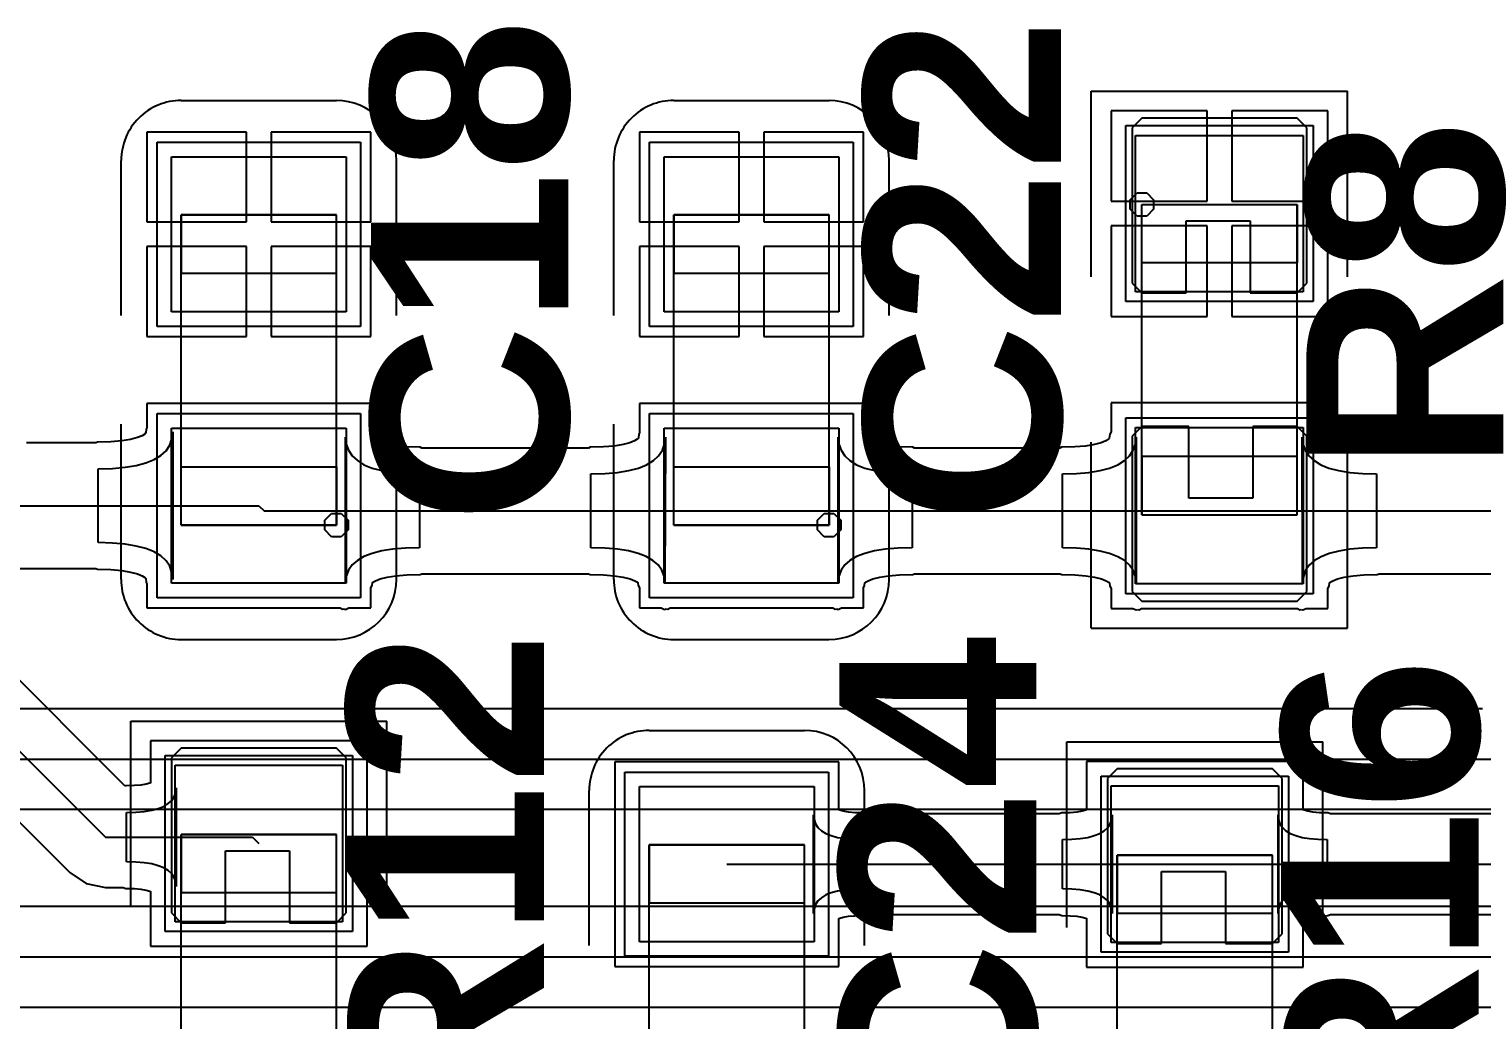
# Model space of a CAD drawing. Extents: x -53 to 82, y -68 to 38.
# Drawn here: x 44.79 to 52.28, y 5.28 to 10.39 of the extents above; entities that cross this region are included whole.
import ezdxf

# ---------------------------------------------------------------- set-up
doc = ezdxf.new("R2010")
doc.units = 0
for name, color, linetype in [('BOTTOM_LAYER', 5, 'CONTINUOUS'), ('MECHANICAL_15', 56, 'CONTINUOUS'), ('TOP_LAYER', 1, 'CONTINUOUS'), ('TOP_OVERLAY', 2, 'CONTINUOUS'), ('TOP_PASTE', 8, 'CONTINUOUS'), ('TOP_SOLDER', 216, 'CONTINUOUS')]:
    doc.layers.add(name, color=color, linetype=linetype)
doc.styles.add('ARIAL_BOLD', font='', dxfattribs={"height": 0.2})
doc.styles.get('ARIAL_BOLD').set_extended_font_data('Arial', bold=True)

msp = doc.modelspace()

# ---------------------------------------------------------------- linework, layer by layer
at = {"layer": 'BOTTOM_LAYER'}
for p, q in [((52.2826, 6.8884), (42.7587, 6.8884)), ((42.291, 6.6294), (52.3898, 6.6294)), ((42.7587, 6.3704), (52.3898, 6.3704)), ((55.1339, 5.8686), (38.5413, 5.8686)), ((38.434, 5.6096), (55.2412, 5.6096)), ((38.434, 5.3506), (55.2412, 5.3506))]:
    msp.add_line(p, q, dxfattribs=at)
at = {"layer": 'MECHANICAL_15'}
for p, q in [((50.467, 9.5143), (50.5021, 9.5494)), ((50.467, 9.4646), (50.467, 9.5143)), ((50.5021, 9.5494), (50.5269, 9.5494)), ((50.5269, 9.5494), (50.5518, 9.5494)), ((50.5518, 9.5494), (50.5869, 9.5143)), ((50.5869, 9.5143), (50.5869, 9.4646)), ((50.5021, 9.4295), (50.467, 9.4646)), ((50.527, 7.8893), (50.527, 9.4893)), ((50.527, 9.4893), (51.327, 9.4893)), ((50.527, 9.4893), (50.527, 9.4893)), ((50.527, 9.4893), (51.327, 9.4893)), ((50.527, 9.1893), (50.527, 9.4893)), ((50.5869, 9.4646), (50.5518, 9.4295)), ((51.327, 7.8893), (51.327, 9.4893)), ((51.327, 9.4893), (51.327, 9.1893)), ((45.574, 7.836), (45.574, 9.436)), ((45.574, 9.436), (46.374, 9.436)), ((46.374, 9.436), (45.574, 9.436)), ((45.574, 9.436), (45.574, 9.136)), ((46.374, 7.836), (46.374, 9.436)), ((46.374, 9.436), (46.374, 9.436)), ((46.374, 9.136), (46.374, 9.436)), ((48.114, 7.836), (48.114, 9.436)), ((48.114, 9.436), (48.914, 9.436)), ((48.914, 9.436), (48.114, 9.436)), ((48.114, 9.436), (48.114, 9.136)), ((48.914, 7.836), (48.914, 9.436)), ((48.914, 9.436), (48.914, 9.436)), ((48.914, 9.136), (48.914, 9.436)), ((50.5269, 9.4295), (50.5021, 9.4295)), ((50.5269, 9.4295), (50.5269, 9.4295)), ((50.5518, 9.4295), (50.5269, 9.4295)), ((51.327, 9.1893), (50.527, 9.1893)), ((45.574, 9.136), (46.374, 9.136)), ((48.114, 9.136), (48.914, 9.136)), ((51.327, 8.1893), (50.527, 8.1893)), ((50.527, 8.1893), (50.527, 7.8893)), ((51.327, 7.8893), (51.327, 8.1893)), ((45.574, 7.836), (45.574, 8.136)), ((45.574, 8.136), (46.374, 8.136)), ((46.374, 8.136), (46.374, 7.836)), ((48.114, 7.836), (48.114, 8.136)), ((48.114, 8.136), (48.914, 8.136)), ((48.914, 8.136), (48.914, 7.836)), ((46.3141, 7.8607), (46.3492, 7.8959)), ((46.3492, 7.8959), (46.374, 7.8959)), ((46.374, 7.8959), (46.374, 7.8959)), ((46.374, 7.8959), (46.3989, 7.8959)), ((46.3989, 7.8959), (46.434, 7.8607)), ((48.8541, 7.8607), (48.8892, 7.8959)), ((48.8892, 7.8959), (48.9141, 7.8959)), ((48.9141, 7.8959), (48.9141, 7.8959)), ((48.9141, 7.8959), (48.9389, 7.8959)), ((48.9389, 7.8959), (48.974, 7.8607)), ((50.527, 7.8893), (51.327, 7.8893)), ((50.527, 7.8893), (50.527, 7.8893)), ((50.527, 7.8893), (51.327, 7.8893)), ((45.574, 7.836), (46.374, 7.836)), ((46.374, 7.836), (45.574, 7.836)), ((46.3141, 7.8111), (46.3141, 7.8607)), ((46.3492, 7.7759), (46.3141, 7.8111)), ((46.374, 7.836), (46.374, 7.836)), ((46.434, 7.8111), (46.3989, 7.7759)), ((46.434, 7.8607), (46.434, 7.8111)), ((48.114, 7.836), (48.914, 7.836)), ((48.914, 7.836), (48.114, 7.836)), ((48.8541, 7.8111), (48.8541, 7.8607)), ((48.8892, 7.7759), (48.8541, 7.8111)), ((48.914, 7.836), (48.914, 7.836)), ((48.974, 7.8111), (48.9389, 7.7759)), ((48.974, 7.8607), (48.974, 7.8111)), ((46.374, 7.7759), (46.3492, 7.7759)), ((46.3989, 7.7759), (46.374, 7.7759)), ((48.9141, 7.7759), (48.8892, 7.7759)), ((48.9389, 7.7759), (48.9141, 7.7759)), ((45.574, 6.2407), (46.374, 6.2407)), ((45.574, 4.6407), (45.574, 6.2407)), ((46.374, 6.2407), (45.574, 6.2407)), ((45.574, 6.2407), (45.574, 5.9407)), ((46.374, 4.6407), (46.374, 6.2407)), ((46.374, 6.2407), (46.374, 6.2407)), ((46.374, 5.9407), (46.374, 6.2407)), ((47.987, 4.5873), (47.987, 6.1873)), ((47.987, 6.1873), (48.787, 6.1873)), ((48.787, 6.1873), (47.987, 6.1873)), ((47.987, 6.1873), (47.987, 5.8873)), ((48.787, 4.5873), (48.787, 6.1873)), ((48.787, 6.1873), (48.787, 6.1873)), ((48.787, 5.8873), (48.787, 6.1873)), ((50.4, 6.134), (51.2, 6.134)), ((50.4, 4.534), (50.4, 6.134)), ((51.2, 6.134), (50.4, 6.134)), ((50.4, 6.134), (50.4, 5.834)), ((51.2, 4.534), (51.2, 6.134)), ((51.2, 6.134), (51.2, 6.134)), ((51.2, 5.834), (51.2, 6.134)), ((45.574, 5.9407), (46.374, 5.9407)), ((47.987, 5.8873), (48.787, 5.8873)), ((50.4, 5.834), (51.2, 5.834))]:
    msp.add_line(p, q, dxfattribs=at)
at = {"layer": 'TOP_LAYER'}
for p, q in [((50.8635, 9.9729), (50.368, 9.9729)), ((50.368, 9.9729), (50.368, 9.5062)), ((50.8635, 9.5062), (50.8635, 9.9729)), ((51.486, 9.9729), (50.9905, 9.9729)), ((50.9905, 9.9729), (50.9905, 9.5062)), ((51.486, 9.5062), (51.486, 9.9729)), ((45.9105, 9.863), (45.397, 9.863)), ((45.397, 9.863), (45.397, 9.3995)), ((45.9105, 9.3995), (45.9105, 9.863)), ((46.551, 9.863), (46.0375, 9.863)), ((46.0375, 9.863), (46.0375, 9.3995)), ((46.551, 9.3995), (46.551, 9.863)), ((48.4505, 9.863), (47.937, 9.863)), ((47.937, 9.863), (47.937, 9.3995)), ((48.4505, 9.3995), (48.4505, 9.863)), ((49.091, 9.863), (48.5775, 9.863)), ((48.5775, 9.863), (48.5775, 9.3995)), ((49.091, 9.3995), (49.091, 9.863)), ((50.495, 9.0395), (50.495, 9.8459)), ((50.495, 9.8459), (51.359, 9.8459)), ((51.359, 9.8459), (51.359, 9.0395)), ((45.524, 8.936), (45.524, 9.736)), ((45.524, 9.736), (46.424, 9.736)), ((46.424, 9.736), (46.424, 8.936)), ((48.064, 8.936), (48.064, 9.736)), ((48.064, 9.736), (48.964, 9.736)), ((48.964, 9.736), (48.964, 8.936)), ((50.368, 9.5062), (50.8635, 9.5062)), ((50.9905, 9.5062), (51.486, 9.5062)), ((45.397, 9.3995), (45.9105, 9.3995)), ((46.0375, 9.3995), (46.551, 9.3995)), ((47.937, 9.3995), (48.4505, 9.3995)), ((48.5775, 9.3995), (49.091, 9.3995)), ((50.8635, 9.3792), (50.368, 9.3792)), ((50.368, 9.3792), (50.368, 8.9125)), ((50.8635, 8.9125), (50.8635, 9.3792)), ((51.486, 9.3792), (50.9905, 9.3792)), ((50.9905, 9.3792), (50.9905, 8.9125)), ((51.486, 8.9125), (51.486, 9.3792)), ((45.9105, 9.2725), (45.397, 9.2725)), ((45.397, 9.2725), (45.397, 8.809)), ((45.9105, 8.809), (45.9105, 9.2725)), ((46.551, 9.2725), (46.0375, 9.2725)), ((46.0375, 9.2725), (46.0375, 8.809)), ((46.551, 8.809), (46.551, 9.2725)), ((48.4505, 9.2725), (47.937, 9.2725)), ((47.937, 9.2725), (47.937, 8.809)), ((48.4505, 8.809), (48.4505, 9.2725)), ((49.091, 9.2725), (48.5775, 9.2725)), ((48.5775, 9.2725), (48.5775, 8.809)), ((49.091, 8.809), (49.091, 9.2725)), ((51.359, 9.0395), (50.495, 9.0395)), ((46.424, 8.936), (45.524, 8.936)), ((48.964, 8.936), (48.064, 8.936)), ((50.368, 8.9125), (50.8635, 8.9125)), ((50.9905, 8.9125), (51.486, 8.9125)), ((45.397, 8.809), (45.9105, 8.809)), ((46.0375, 8.809), (46.551, 8.809)), ((47.937, 8.809), (48.4505, 8.809)), ((48.5775, 8.809), (49.091, 8.809)), ((51.486, 8.4662), (50.368, 8.4662)), ((50.368, 8.4662), (50.368, 8.317)), ((51.486, 8.3118), (51.486, 8.4662)), ((46.551, 8.463), (45.397, 8.463)), ((45.397, 8.463), (45.397, 8.3381)), ((46.551, 8.317), (46.551, 8.463)), ((49.091, 8.463), (47.937, 8.463)), ((47.937, 8.463), (47.937, 8.3118)), ((49.091, 8.317), (49.091, 8.463)), ((45.3934, 8.3315), (45.3913, 8.3115)), ((45.397, 8.3381), (45.3934, 8.3315)), ((45.524, 7.536), (45.524, 8.336)), ((45.524, 8.336), (46.424, 8.336)), ((45.5263, 8.2808), (45.5301, 8.317)), ((45.5301, 8.317), (45.5301, 7.555)), ((46.424, 8.336), (46.424, 7.536)), ((46.5577, 8.3047), (46.551, 8.317)), ((48.064, 7.536), (48.064, 8.336)), ((48.064, 8.336), (48.964, 8.336)), ((48.964, 8.336), (48.964, 7.536)), ((49.0977, 8.3047), (49.091, 8.317)), ((50.368, 8.317), (50.3613, 8.3047)), ((50.495, 7.5327), (50.495, 8.3392)), ((50.495, 8.3392), (51.359, 8.3392)), ((51.359, 8.3392), (51.359, 7.5327)), ((45.133, 8.2597), (44.7761, 8.2597)), ((45.1425, 8.2639), (45.133, 8.2597)), ((45.2112, 8.2657), (45.1425, 8.2639)), ((45.2671, 8.2706), (45.2112, 8.2657)), ((45.3129, 8.2782), (45.2671, 8.2706)), ((45.3481, 8.2876), (45.3129, 8.2782)), ((45.3722, 8.2973), (45.3481, 8.2876)), ((45.3856, 8.3055), (45.3722, 8.2973)), ((45.3905, 8.3099), (45.3856, 8.3055)), ((45.391, 8.3107), (45.3905, 8.3099)), ((45.3913, 8.3115), (45.391, 8.3107)), ((45.4955, 8.2198), (45.5147, 8.2484)), ((45.5147, 8.2484), (45.5263, 8.2808)), ((46.421, 7.539), (46.421, 8.2903)), ((46.421, 8.2903), (46.4248, 8.2541)), ((46.4248, 8.2541), (46.4362, 8.2217)), ((46.5598, 8.2846), (46.5577, 8.3047)), ((46.5601, 8.2837), (46.5598, 8.2846)), ((46.5606, 8.2829), (46.5601, 8.2837)), ((46.5653, 8.2785), (46.5606, 8.2829)), ((46.5785, 8.2705), (46.5653, 8.2785)), ((46.6022, 8.2608), (46.5785, 8.2705)), ((46.6369, 8.2514), (46.6022, 8.2608)), ((46.6822, 8.2439), (46.6369, 8.2514)), ((46.7374, 8.239), (46.6822, 8.2439)), ((47.8068, 8.2439), (47.7511, 8.239)), ((47.8525, 8.2515), (47.8068, 8.2439)), ((47.8877, 8.2609), (47.8525, 8.2515)), ((47.9118, 8.2707), (47.8877, 8.2609)), ((47.9253, 8.2788), (47.9118, 8.2707)), ((47.9303, 8.2834), (47.9253, 8.2788)), ((47.9309, 8.2844), (47.9303, 8.2834)), ((47.9313, 8.2853), (47.9309, 8.2844)), ((47.9335, 8.3053), (47.9313, 8.2853)), ((47.937, 8.3118), (47.9335, 8.3053)), ((48.0545, 8.2217), (48.0661, 8.2541)), ((48.0661, 8.2541), (48.0701, 8.2903)), ((48.0701, 8.2903), (48.067, 7.539)), ((48.961, 7.539), (48.961, 8.2903)), ((48.961, 8.2903), (48.9648, 8.2541)), ((48.9648, 8.2541), (48.9762, 8.2217)), ((49.0998, 8.2846), (49.0977, 8.3047)), ((49.1001, 8.2837), (49.0998, 8.2846)), ((49.1006, 8.2829), (49.1001, 8.2837)), ((49.1053, 8.2785), (49.1006, 8.2829)), ((49.1185, 8.2705), (49.1053, 8.2785)), ((49.1422, 8.2608), (49.1185, 8.2705)), ((49.1769, 8.2514), (49.1422, 8.2608)), ((49.2222, 8.2439), (49.1769, 8.2514)), ((49.2774, 8.239), (49.2222, 8.2439)), ((50.2368, 8.2439), (50.1815, 8.239)), ((50.2821, 8.2514), (50.2368, 8.2439)), ((50.3168, 8.2608), (50.2821, 8.2514)), ((50.3405, 8.2705), (50.3168, 8.2608)), ((50.3536, 8.2785), (50.3405, 8.2705)), ((50.3584, 8.2829), (50.3536, 8.2785)), ((50.3589, 8.2837), (50.3584, 8.2829)), ((50.3592, 8.2846), (50.3589, 8.2837)), ((50.3613, 8.3047), (50.3592, 8.2846)), ((50.4828, 8.2217), (50.4942, 8.2541)), ((50.4942, 8.2541), (50.498, 8.2903)), ((50.498, 8.2903), (50.498, 7.5358)), ((51.356, 7.5358), (51.3529, 8.2903)), ((51.3529, 8.2903), (51.3569, 8.2541)), ((51.3569, 8.2541), (51.3685, 8.2217)), ((51.4895, 8.3053), (51.486, 8.3118)), ((51.4918, 8.2853), (51.4895, 8.3053)), ((51.4921, 8.2844), (51.4918, 8.2853)), ((51.4927, 8.2834), (51.4921, 8.2844)), ((51.4977, 8.2788), (51.4927, 8.2834)), ((51.5112, 8.2707), (51.4977, 8.2788)), ((51.5353, 8.2609), (51.5112, 8.2707)), ((51.5705, 8.2515), (51.5353, 8.2609)), ((51.6162, 8.2439), (51.5705, 8.2515)), ((51.6719, 8.239), (51.6162, 8.2439)), ((45.3918, 8.157), (45.4341, 8.1741)), ((45.4341, 8.1741), (45.4686, 8.1951)), ((45.4686, 8.1951), (45.4955, 8.2198)), ((46.4362, 8.2217), (46.4552, 8.1932)), ((46.4552, 8.1932), (46.4819, 8.1684)), ((46.4819, 8.1684), (46.5162, 8.1474)), ((46.8056, 8.2372), (46.7374, 8.239)), ((46.815, 8.233), (46.8056, 8.2372)), ((47.673, 8.233), (46.815, 8.233)), ((47.6825, 8.2372), (47.673, 8.233)), ((47.7511, 8.239), (47.6825, 8.2372)), ((47.9737, 8.1474), (48.0083, 8.1684)), ((48.0083, 8.1684), (48.0352, 8.1932)), ((48.0352, 8.1932), (48.0545, 8.2217)), ((48.9762, 8.2217), (48.9952, 8.1932)), ((48.9952, 8.1932), (49.0219, 8.1684)), ((49.0219, 8.1684), (49.0562, 8.1474)), ((49.3456, 8.2372), (49.2774, 8.239)), ((49.355, 8.233), (49.3456, 8.2372)), ((50.104, 8.233), (49.355, 8.233)), ((50.1134, 8.2372), (50.104, 8.233)), ((50.1815, 8.239), (50.1134, 8.2372)), ((50.4028, 8.1474), (50.4371, 8.1684)), ((50.4371, 8.1684), (50.4638, 8.1932)), ((50.4638, 8.1932), (50.4828, 8.2217)), ((51.3685, 8.2217), (51.3878, 8.1932)), ((51.3878, 8.1932), (51.4147, 8.1684)), ((51.4147, 8.1684), (51.4493, 8.1474)), ((51.7405, 8.2372), (51.6719, 8.239)), ((51.75, 8.233), (51.7405, 8.2372)), ((52.3901, 8.233), (51.75, 8.233)), ((45.146, 8.1265), (45.219, 8.1284)), ((45.146, 7.7455), (45.146, 8.1265)), ((45.219, 8.1284), (45.2843, 8.1341)), ((45.2843, 8.1341), (45.3419, 8.1436)), ((45.3419, 8.1436), (45.3918, 8.157)), ((46.5162, 8.1474), (46.5581, 8.1303)), ((46.5581, 8.1303), (46.6076, 8.117)), ((46.6076, 8.117), (46.6648, 8.1074)), ((46.6648, 8.1074), (46.7296, 8.1017)), ((46.7296, 8.1017), (46.802, 8.0998)), ((46.802, 8.0998), (46.802, 7.7188)), ((47.686, 8.0998), (47.7589, 8.1017)), ((47.686, 7.7188), (47.686, 8.0998)), ((47.7589, 8.1017), (47.8241, 8.1074)), ((47.8241, 8.1074), (47.8816, 8.117)), ((47.8816, 8.117), (47.9315, 8.1303)), ((47.9315, 8.1303), (47.9737, 8.1474)), ((49.0562, 8.1474), (49.0981, 8.1303)), ((49.0981, 8.1303), (49.1476, 8.117)), ((49.1476, 8.117), (49.2048, 8.1074)), ((49.2048, 8.1074), (49.2696, 8.1017)), ((49.2696, 8.1017), (49.342, 8.0998)), ((49.342, 8.0998), (49.342, 7.7188)), ((50.117, 8.0998), (50.1894, 8.1017)), ((50.117, 7.7188), (50.117, 8.0998)), ((50.1894, 8.1017), (50.2542, 8.1074)), ((50.2542, 8.1074), (50.3114, 8.117)), ((50.3114, 8.117), (50.3609, 8.1303)), ((50.3609, 8.1303), (50.4028, 8.1474)), ((51.4493, 8.1474), (51.4915, 8.1303)), ((51.4915, 8.1303), (51.5414, 8.117)), ((51.5414, 8.117), (51.5989, 8.1074)), ((51.5989, 8.1074), (51.6641, 8.1017)), ((51.6641, 8.1017), (51.737, 8.0998)), ((51.737, 8.0998), (51.737, 7.7188)), ((44.642, 7.936), (45.974, 7.936)), ((45.974, 7.936), (46.0007, 7.9093)), ((46.0007, 7.9093), (48.514, 7.9093)), ((48.514, 7.9093), (50.927, 7.9093)), ((50.927, 7.9093), (53.1863, 7.9093)), ((45.2855, 6.4904), (43.9219, 7.8539)), ((45.219, 7.7436), (45.146, 7.7455)), ((45.2843, 7.7379), (45.219, 7.7436)), ((45.3419, 7.7283), (45.2843, 7.7379)), ((45.3918, 7.715), (45.3419, 7.7283)), ((46.7296, 7.717), (46.6648, 7.7116)), ((46.802, 7.7188), (46.7296, 7.717)), ((47.7584, 7.717), (47.686, 7.7188)), ((47.8232, 7.7116), (47.7584, 7.717)), ((49.2696, 7.717), (49.2048, 7.7116)), ((49.342, 7.7188), (49.2696, 7.717)), ((50.1894, 7.717), (50.117, 7.7188)), ((50.2542, 7.7115), (50.1894, 7.717)), ((51.6646, 7.717), (51.5998, 7.7115)), ((51.737, 7.7188), (51.6646, 7.717)), ((43.7388, 7.6708), (45.1828, 6.2268)), ((45.4341, 7.6979), (45.3918, 7.715)), ((45.4686, 7.6769), (45.4341, 7.6979)), ((45.4955, 7.6521), (45.4686, 7.6769)), ((45.5147, 7.6236), (45.4955, 7.6521)), ((46.4819, 7.6541), (46.4552, 7.6307)), ((46.5162, 7.6739), (46.4819, 7.6541)), ((46.5581, 7.69), (46.5162, 7.6739)), ((46.6076, 7.7026), (46.5581, 7.69)), ((46.6648, 7.7116), (46.6076, 7.7026)), ((47.8804, 7.7026), (47.8232, 7.7116)), ((47.9299, 7.69), (47.8804, 7.7026)), ((47.9718, 7.6739), (47.9299, 7.69)), ((48.0061, 7.6541), (47.9718, 7.6739)), ((48.0328, 7.6307), (48.0061, 7.6541)), ((49.0219, 7.6541), (48.9952, 7.6307)), ((49.0562, 7.6739), (49.0219, 7.6541)), ((49.0981, 7.69), (49.0562, 7.6739)), ((49.1476, 7.7026), (49.0981, 7.69)), ((49.2048, 7.7116), (49.1476, 7.7026)), ((50.3114, 7.7023), (50.2542, 7.7115)), ((50.3609, 7.6895), (50.3114, 7.7023)), ((50.4028, 7.6731), (50.3609, 7.6895)), ((50.4371, 7.6529), (50.4028, 7.6731)), ((50.4638, 7.6291), (50.4371, 7.6529)), ((51.4169, 7.6529), (51.3902, 7.6291)), ((51.4512, 7.6731), (51.4169, 7.6529)), ((51.4931, 7.6895), (51.4512, 7.6731)), ((51.5426, 7.7023), (51.4931, 7.6895)), ((51.5998, 7.7115), (51.5426, 7.7023)), ((44.642, 7.6123), (45.133, 7.6123)), ((45.133, 7.6123), (45.1425, 7.6081)), ((45.1425, 7.6081), (45.2112, 7.6063)), ((45.2112, 7.6063), (45.2671, 7.6014)), ((45.2671, 7.6014), (45.3129, 7.5938)), ((45.3129, 7.5938), (45.3481, 7.5844)), ((45.3481, 7.5844), (45.3722, 7.5746)), ((45.3722, 7.5746), (45.3856, 7.5665)), ((45.3856, 7.5665), (45.3905, 7.562)), ((45.5263, 7.5912), (45.5147, 7.6236)), ((45.5301, 7.555), (45.5263, 7.5912)), ((46.4248, 7.5732), (46.421, 7.539)), ((46.4362, 7.6037), (46.4248, 7.5732)), ((46.4552, 7.6307), (46.4362, 7.6037)), ((46.5999, 7.5588), (46.6353, 7.5678)), ((46.6353, 7.5678), (46.6812, 7.575)), ((46.6812, 7.575), (46.737, 7.5797)), ((46.737, 7.5797), (46.8054, 7.5814)), ((46.8054, 7.5814), (46.8148, 7.5856)), ((46.8148, 7.5856), (47.6732, 7.5856)), ((47.6732, 7.5856), (47.6826, 7.5814)), ((47.6826, 7.5814), (47.751, 7.5797)), ((47.751, 7.5797), (47.8068, 7.575)), ((47.8068, 7.575), (47.8527, 7.5678)), ((47.8527, 7.5678), (47.8881, 7.5588)), ((48.0518, 7.6037), (48.0328, 7.6307)), ((48.0632, 7.5732), (48.0518, 7.6037)), ((48.067, 7.539), (48.0632, 7.5732)), ((48.9648, 7.5732), (48.961, 7.539)), ((48.9762, 7.6037), (48.9648, 7.5732)), ((48.9952, 7.6307), (48.9762, 7.6037)), ((49.1399, 7.5588), (49.1753, 7.5678)), ((49.1753, 7.5678), (49.2212, 7.575)), ((49.2212, 7.575), (49.277, 7.5797)), ((49.277, 7.5797), (49.3454, 7.5814)), ((49.3454, 7.5814), (49.3548, 7.5856)), ((49.3548, 7.5856), (50.1041, 7.5856)), ((50.1041, 7.5856), (50.1136, 7.5814)), ((50.1136, 7.5814), (50.1819, 7.5797)), ((50.1819, 7.5797), (50.2375, 7.5749)), ((50.2375, 7.5749), (50.2832, 7.5676)), ((50.2832, 7.5676), (50.3184, 7.5585)), ((50.4828, 7.6017), (50.4638, 7.6291)), ((50.4942, 7.5706), (50.4828, 7.6017)), ((50.498, 7.5358), (50.4942, 7.5706)), ((51.3598, 7.5706), (51.356, 7.5358)), ((51.3712, 7.6017), (51.3598, 7.5706)), ((51.3902, 7.6291), (51.3712, 7.6017)), ((51.5356, 7.5585), (51.5708, 7.5676)), ((51.5708, 7.5676), (51.6165, 7.5749)), ((51.6165, 7.5749), (51.6721, 7.5797)), ((51.6721, 7.5797), (51.7404, 7.5814)), ((51.7404, 7.5814), (51.7499, 7.5856)), ((51.7499, 7.5856), (52.39, 7.5856)), ((45.3905, 7.562), (45.391, 7.5612)), ((45.391, 7.5612), (45.3913, 7.5605)), ((45.3913, 7.5605), (45.3934, 7.5405)), ((45.3934, 7.5405), (45.397, 7.5339)), ((45.397, 7.5339), (45.397, 7.409)), ((46.424, 7.536), (45.524, 7.536)), ((46.551, 7.5119), (46.5576, 7.5238)), ((46.551, 7.409), (46.551, 7.5119)), ((46.5576, 7.5238), (46.5593, 7.5391)), ((46.5593, 7.5391), (46.5623, 7.5418)), ((46.5623, 7.5418), (46.5757, 7.5495)), ((46.5757, 7.5495), (46.5999, 7.5588)), ((47.8881, 7.5588), (47.9123, 7.5495)), ((47.9123, 7.5495), (47.9257, 7.5418)), ((47.9257, 7.5418), (47.9287, 7.5391)), ((47.9287, 7.5391), (47.9304, 7.5238)), ((47.9304, 7.5238), (47.937, 7.5119)), ((47.937, 7.5119), (47.937, 7.409)), ((48.964, 7.536), (48.064, 7.536)), ((49.091, 7.5119), (49.0976, 7.5238)), ((49.091, 7.409), (49.091, 7.5119)), ((49.0976, 7.5238), (49.0993, 7.5391)), ((49.0993, 7.5391), (49.1023, 7.5418)), ((49.1023, 7.5418), (49.1157, 7.5495)), ((49.1157, 7.5495), (49.1399, 7.5588)), ((50.3184, 7.5585), (50.3425, 7.5491)), ((50.3425, 7.5491), (50.3557, 7.5413)), ((50.3557, 7.5413), (50.3595, 7.5379)), ((50.3595, 7.5379), (50.3614, 7.5208)), ((50.3614, 7.5208), (50.368, 7.5088)), ((50.368, 7.5088), (50.368, 7.4057)), ((51.359, 7.5327), (50.495, 7.5327)), ((51.486, 7.5088), (51.4926, 7.5208)), ((51.486, 7.4057), (51.486, 7.5088)), ((51.4926, 7.5208), (51.4945, 7.5379)), ((51.4945, 7.5379), (51.4983, 7.5413)), ((51.4983, 7.5413), (51.5115, 7.5491)), ((51.5115, 7.5491), (51.5356, 7.5585)), ((43.6315, 7.4118), (44.9997, 6.0437)), ((45.397, 7.409), (46.3938, 7.409)), ((46.3938, 7.409), (46.4057, 7.4024)), ((46.4057, 7.4024), (46.4135, 7.4047)), ((46.4135, 7.4047), (46.421, 7.4016)), ((46.421, 7.4016), (46.4389, 7.409)), ((46.4389, 7.409), (46.551, 7.409)), ((47.937, 7.409), (48.0488, 7.409)), ((48.0488, 7.409), (48.0665, 7.4016)), ((48.0665, 7.4016), (48.0742, 7.4047)), ((48.0742, 7.4047), (48.0823, 7.4024)), ((48.0823, 7.4024), (48.0942, 7.409)), ((48.0942, 7.409), (48.9338, 7.409)), ((48.9338, 7.409), (48.9457, 7.4024)), ((48.9457, 7.4024), (48.9535, 7.4047)), ((48.9535, 7.4047), (48.961, 7.4016)), ((48.961, 7.4016), (48.9789, 7.409)), ((48.9789, 7.409), (49.091, 7.409)), ((50.368, 7.4057), (50.4801, 7.4057)), ((50.4801, 7.4057), (50.498, 7.3983)), ((50.498, 7.3983), (50.5054, 7.4014)), ((50.5054, 7.4014), (50.513, 7.3991)), ((50.513, 7.3991), (50.525, 7.4057)), ((50.525, 7.4057), (51.329, 7.4057)), ((51.329, 7.4057), (51.341, 7.3991)), ((51.341, 7.3991), (51.3489, 7.4014)), ((51.3489, 7.4014), (51.3565, 7.3983)), ((51.3565, 7.3983), (51.3742, 7.4057)), ((51.3742, 7.4057), (51.486, 7.4057)), ((46.533, 6.7243), (45.415, 6.7243)), ((45.415, 6.7243), (45.415, 6.506)), ((46.533, 5.6638), (46.533, 6.7243)), ((45.542, 5.7908), (45.542, 6.5973)), ((45.542, 6.5973), (46.406, 6.5973)), ((46.406, 6.5973), (46.406, 5.7908)), ((48.964, 6.6144), (47.81, 6.6144)), ((47.81, 6.6144), (47.81, 5.5604)), ((48.964, 6.368), (48.964, 6.6144)), ((51.359, 6.6176), (50.241, 6.6176)), ((50.241, 6.6176), (50.241, 6.3666)), ((51.359, 6.368), (51.359, 6.6176)), ((45.2875, 6.4912), (45.2855, 6.4904)), ((45.3321, 6.4924), (45.2875, 6.4912)), ((45.3664, 6.4954), (45.3321, 6.4924)), ((45.3932, 6.4998), (45.3664, 6.4954)), ((45.412, 6.5048), (45.3932, 6.4998)), ((45.415, 6.506), (45.412, 6.5048)), ((45.5378, 6.4351), (45.5455, 6.4567)), ((45.5455, 6.4567), (45.5481, 6.4808)), ((45.5481, 6.4808), (45.5481, 5.9728)), ((47.937, 5.6874), (47.937, 6.4874)), ((47.937, 6.4874), (48.837, 6.4874)), ((48.837, 6.4874), (48.837, 5.6874)), ((50.368, 5.6841), (50.368, 6.4906)), ((50.368, 6.4906), (51.232, 6.4906)), ((51.232, 6.4906), (51.232, 5.6841)), ((45.4221, 6.3652), (45.4556, 6.3741)), ((45.4556, 6.3741), (45.4838, 6.3856)), ((45.4838, 6.3856), (45.507, 6.3995)), ((45.507, 6.3995), (45.525, 6.416)), ((45.525, 6.416), (45.5378, 6.4351)), ((48.9644, 6.3672), (48.964, 6.368)), ((51.3594, 6.3672), (51.359, 6.368)), ((45.291, 6.3538), (45.3399, 6.3551)), ((45.291, 6.0998), (45.291, 6.3538)), ((45.3399, 6.3551), (45.3836, 6.3589)), ((45.3836, 6.3589), (45.4221, 6.3652)), ((48.834, 5.8334), (48.834, 6.3414)), ((48.834, 6.3414), (48.8365, 6.3172)), ((48.8365, 6.3172), (48.8441, 6.2956)), ((48.8441, 6.2956), (48.8568, 6.2766)), ((48.9695, 6.3652), (48.9644, 6.3672)), ((48.9876, 6.3603), (48.9695, 6.3652)), ((49.0139, 6.3559), (48.9876, 6.3603)), ((49.0476, 6.3529), (49.0139, 6.3559)), ((49.0916, 6.3518), (49.0476, 6.3529)), ((49.1038, 6.3463), (49.0916, 6.3518)), ((50.1012, 6.3463), (49.1038, 6.3463)), ((50.1135, 6.3518), (50.1012, 6.3463)), ((50.1581, 6.3529), (50.1135, 6.3518)), ((50.1924, 6.3559), (50.1581, 6.3529)), ((50.2192, 6.3604), (50.1924, 6.3559)), ((50.238, 6.3653), (50.2192, 6.3604)), ((50.241, 6.3666), (50.238, 6.3653)), ((50.351, 6.2766), (50.3638, 6.2956)), ((50.3638, 6.2956), (50.3715, 6.3172)), ((50.3715, 6.3172), (50.3741, 6.3414)), ((50.3741, 6.3414), (50.3741, 5.8334)), ((51.229, 5.8334), (51.229, 6.3414)), ((51.229, 6.3414), (51.2315, 6.3172)), ((51.2315, 6.3172), (51.2391, 6.2956)), ((51.2391, 6.2956), (51.2518, 6.2766)), ((51.3645, 6.3652), (51.3594, 6.3672)), ((51.3826, 6.3603), (51.3645, 6.3652)), ((51.4089, 6.3559), (51.3826, 6.3603)), ((51.4426, 6.3529), (51.4089, 6.3559)), ((51.4866, 6.3518), (51.4426, 6.3529)), ((51.4988, 6.3463), (51.4866, 6.3518)), ((52.4962, 6.3463), (51.4988, 6.3463)), ((45.1828, 6.2268), (45.9412, 6.2268)), ((45.9412, 6.2268), (45.974, 6.194)), ((48.8568, 6.2766), (48.8746, 6.2601)), ((48.8746, 6.2601), (48.8975, 6.2461)), ((48.8975, 6.2461), (48.9254, 6.2347)), ((48.9254, 6.2347), (48.9584, 6.2258)), ((48.9584, 6.2258), (48.9965, 6.2194)), ((48.9965, 6.2194), (49.0397, 6.2156)), ((50.1659, 6.2156), (50.2096, 6.2194)), ((50.2096, 6.2194), (50.2481, 6.2258)), ((50.2481, 6.2258), (50.2816, 6.2347)), ((50.2816, 6.2347), (50.3098, 6.2461)), ((50.3098, 6.2461), (50.333, 6.2601)), ((50.333, 6.2601), (50.351, 6.2766)), ((51.2518, 6.2766), (51.2696, 6.2601)), ((51.2696, 6.2601), (51.2925, 6.2461)), ((51.2925, 6.2461), (51.3204, 6.2347)), ((51.3204, 6.2347), (51.3534, 6.2258)), ((51.3534, 6.2258), (51.3915, 6.2194)), ((51.3915, 6.2194), (51.4347, 6.2156)), ((49.0397, 6.2156), (49.088, 6.2144)), ((49.088, 6.2144), (49.088, 5.9604)), ((50.117, 6.2144), (50.1659, 6.2156)), ((50.117, 5.9604), (50.117, 6.2144)), ((51.4347, 6.2156), (51.483, 6.2144)), ((51.483, 6.2144), (51.483, 5.9604)), ((45.3399, 6.0985), (45.291, 6.0998)), ((45.3836, 6.0947), (45.3399, 6.0985)), ((45.4221, 6.0884), (45.3836, 6.0947)), ((45.4556, 6.0795), (45.4221, 6.0884)), ((45.4838, 6.0681), (45.4556, 6.0795)), ((45.507, 6.0541), (45.4838, 6.0681)), ((48.387, 6.0874), (50.8, 6.0874)), ((50.8, 6.0874), (53.1597, 6.0874)), ((44.9997, 6.0437), (45.0837, 5.9875)), ((45.525, 6.0376), (45.507, 6.0541)), ((45.5378, 6.0185), (45.525, 6.0376)), ((45.5455, 5.9969), (45.5378, 6.0185)), ((45.5481, 5.9728), (45.5455, 5.9969)), ((45.0837, 5.9875), (45.1828, 5.9678)), ((45.1828, 5.9678), (45.2752, 5.9678)), ((45.2752, 5.9678), (45.2875, 5.9624)), ((45.2875, 5.9624), (45.3321, 5.9612)), ((45.3321, 5.9612), (45.3664, 5.9582)), ((45.3664, 5.9582), (45.3932, 5.9538)), ((45.3932, 5.9538), (45.412, 5.9488)), ((45.412, 5.9488), (45.415, 5.9476)), ((45.415, 5.9476), (45.415, 5.6638)), ((48.8975, 5.9286), (48.8746, 5.9146)), ((48.9254, 5.94), (48.8975, 5.9286)), ((48.9584, 5.9489), (48.9254, 5.94)), ((48.9965, 5.9553), (48.9584, 5.9489)), ((49.0397, 5.9591), (48.9965, 5.9553)), ((49.088, 5.9604), (49.0397, 5.9591)), ((50.1659, 5.9591), (50.117, 5.9604)), ((50.2096, 5.9553), (50.1659, 5.9591)), ((50.2481, 5.9489), (50.2096, 5.9553)), ((50.2816, 5.94), (50.2481, 5.9489)), ((50.3098, 5.9286), (50.2816, 5.94)), ((50.333, 5.9146), (50.3098, 5.9286)), ((51.2925, 5.9286), (51.2696, 5.9146)), ((51.3204, 5.94), (51.2925, 5.9286)), ((51.3534, 5.9489), (51.3204, 5.94)), ((51.3915, 5.9553), (51.3534, 5.9489)), ((51.4347, 5.9591), (51.3915, 5.9553)), ((51.483, 5.9604), (51.4347, 5.9591)), ((48.8365, 5.8575), (48.834, 5.8334)), ((48.8441, 5.8791), (48.8365, 5.8575)), ((48.8568, 5.8981), (48.8441, 5.8791)), ((48.8746, 5.9146), (48.8568, 5.8981)), ((50.351, 5.8981), (50.333, 5.9146)), ((50.3638, 5.8791), (50.351, 5.8981)), ((50.3715, 5.8575), (50.3638, 5.8791)), ((50.3741, 5.8334), (50.3715, 5.8575)), ((51.2315, 5.8575), (51.229, 5.8334)), ((51.2391, 5.8791), (51.2315, 5.8575)), ((51.2518, 5.8981), (51.2391, 5.8791)), ((51.2696, 5.9146), (51.2518, 5.8981)), ((46.406, 5.7908), (45.542, 5.7908)), ((48.964, 5.8067), (48.9644, 5.8075)), ((48.964, 5.5604), (48.964, 5.8067)), ((48.9644, 5.8075), (48.9695, 5.8096)), ((48.9695, 5.8096), (48.9876, 5.8144)), ((48.9876, 5.8144), (49.0139, 5.8188)), ((49.0139, 5.8188), (49.0476, 5.8218)), ((49.0476, 5.8218), (49.0916, 5.8229)), ((49.0916, 5.8229), (49.1038, 5.8284)), ((49.1038, 5.8284), (50.1012, 5.8284)), ((50.1012, 5.8284), (50.1135, 5.8229)), ((50.1135, 5.8229), (50.1581, 5.8218)), ((50.1581, 5.8218), (50.1924, 5.8188)), ((50.1924, 5.8188), (50.2192, 5.8144)), ((50.2192, 5.8144), (50.238, 5.8094)), ((50.238, 5.8094), (50.241, 5.8082)), ((50.241, 5.8082), (50.241, 5.5571)), ((51.359, 5.8067), (51.3594, 5.8075)), ((51.359, 5.5571), (51.359, 5.8067)), ((51.3594, 5.8075), (51.3645, 5.8096)), ((51.3645, 5.8096), (51.3826, 5.8144)), ((51.3826, 5.8144), (51.4089, 5.8188)), ((51.4089, 5.8188), (51.4426, 5.8218)), ((51.4426, 5.8218), (51.4866, 5.8229)), ((51.4866, 5.8229), (51.4988, 5.8284)), ((51.4988, 5.8284), (52.4962, 5.8284)), ((45.415, 5.6638), (46.533, 5.6638)), ((48.837, 5.6874), (47.937, 5.6874)), ((51.232, 5.6841), (50.368, 5.6841)), ((47.81, 5.5604), (48.964, 5.5604)), ((50.241, 5.5571), (51.359, 5.5571))]:
    msp.add_line(p, q, dxfattribs=at)
at = {"layer": 'TOP_OVERLAY'}
for p, q in [((50.2664, 10.0744), (51.5876, 10.0744)), ((50.2664, 9.1156), (50.2664, 10.0744)), ((51.5876, 9.1156), (51.5876, 10.0744)), ((45.5742, 10.026), (46.3743, 10.026)), ((48.1142, 10.026), (48.9143, 10.026)), ((45.2644, 8.9163), (45.2644, 9.7162)), ((46.684, 8.9163), (46.684, 9.7162)), ((47.8044, 8.9163), (47.8044, 9.7162)), ((49.224, 8.9163), (49.224, 9.7162)), ((45.2639, 7.5558), (45.2639, 8.3558)), ((46.6836, 7.5558), (46.6836, 8.3558)), ((47.8039, 7.5558), (47.8039, 8.3558)), ((49.2236, 7.5558), (49.2236, 8.3558)), ((50.2664, 7.3043), (50.2664, 8.2631)), ((51.5876, 7.3043), (51.5876, 8.2631)), ((50.2664, 7.3043), (51.5876, 7.3043)), ((45.5737, 7.2461), (46.3737, 7.2461)), ((48.1137, 7.2461), (48.9137, 7.2461)), ((45.3134, 5.8669), (45.3134, 6.8258)), ((45.3134, 6.8258), (46.6346, 6.8258)), ((46.6346, 5.8669), (46.6346, 6.8258)), ((47.9872, 6.7774), (48.7873, 6.7774)), ((50.1394, 5.7602), (50.1394, 6.7191)), ((50.1394, 6.7191), (51.4606, 6.7191)), ((51.4606, 5.7602), (51.4606, 6.7191)), ((47.6774, 5.6676), (47.6774, 6.4676)), ((49.097, 5.6676), (49.097, 6.4676))]:
    msp.add_line(p, q, dxfattribs=at)
for centre, start, end in [((45.5742, 9.7162), 89.9953, 180), ((46.3742, 9.7162), 0, 90), ((48.1142, 9.7162), 89.9953, 180), ((48.9142, 9.7162), 0, 90), ((45.5737, 7.5559), 180.0047, 270.0094), ((46.3737, 7.5559), 270, 359.9953), ((48.1137, 7.5559), 180.0047, 270.0094), ((48.9137, 7.5559), 270, 359.9953), ((47.9872, 6.4675), 89.9953, 180), ((48.7872, 6.4675), 0, 90)]:
    msp.add_arc(centre, 0.3098, start, end, dxfattribs=at)
at = {"layer": 'TOP_PASTE'}
for p, q in [((50.527, 9.9343), (50.477, 9.8844)), ((51.327, 9.9343), (50.527, 9.9343)), ((51.377, 9.8844), (51.327, 9.9343)), ((50.477, 9.8844), (50.477, 9.0844)), ((51.377, 9.0844), (51.377, 9.8844)), ((45.524, 8.936), (45.524, 9.736)), ((45.524, 9.736), (46.424, 9.736)), ((46.424, 9.736), (46.424, 8.936)), ((48.064, 8.936), (48.064, 9.736)), ((48.064, 9.736), (48.964, 9.736)), ((48.964, 9.736), (48.964, 8.936)), ((50.755, 9.0343), (50.755, 9.4044)), ((50.755, 9.4044), (51.085, 9.4044)), ((51.085, 9.4044), (51.085, 9.0343)), ((50.477, 9.0844), (50.527, 9.0343)), ((51.327, 9.0343), (51.377, 9.0844)), ((50.527, 9.0343), (50.755, 9.0343)), ((51.085, 9.0343), (51.327, 9.0343)), ((46.424, 8.936), (45.524, 8.936)), ((48.964, 8.936), (48.064, 8.936)), ((45.524, 7.536), (45.524, 8.336)), ((45.524, 8.336), (46.424, 8.336)), ((46.424, 8.336), (46.424, 7.536)), ((48.064, 7.536), (48.064, 8.336)), ((48.064, 8.336), (48.964, 8.336)), ((48.964, 8.336), (48.964, 7.536)), ((50.527, 8.3443), (50.477, 8.2943)), ((50.769, 8.3443), (50.527, 8.3443)), ((50.769, 7.9743), (50.769, 8.3443)), ((51.327, 8.3443), (51.099, 8.3443)), ((51.099, 8.3443), (51.099, 7.9743)), ((51.377, 8.2943), (51.327, 8.3443)), ((50.477, 8.2943), (50.477, 7.4943)), ((51.377, 7.4943), (51.377, 8.2943)), ((51.099, 7.9743), (50.769, 7.9743)), ((46.424, 7.536), (45.524, 7.536)), ((48.964, 7.536), (48.064, 7.536)), ((50.477, 7.4943), (50.527, 7.4443)), ((51.327, 7.4443), (51.377, 7.4943)), ((50.527, 7.4443), (51.327, 7.4443)), ((45.574, 6.6857), (45.524, 6.6357)), ((46.374, 6.6857), (45.574, 6.6857)), ((46.424, 6.6357), (46.374, 6.6857)), ((45.524, 6.6357), (45.524, 5.8357)), ((46.424, 5.8357), (46.424, 6.6357)), ((50.4, 6.579), (50.35, 6.529)), ((50.35, 6.529), (50.35, 5.729)), ((51.2, 6.579), (50.4, 6.579)), ((51.25, 6.529), (51.2, 6.579)), ((51.25, 5.729), (51.25, 6.529)), ((47.937, 5.6874), (47.937, 6.4874)), ((47.937, 6.4874), (48.837, 6.4874)), ((48.837, 6.4874), (48.837, 5.6874)), ((45.802, 5.7857), (45.802, 6.1557)), ((45.802, 6.1557), (46.132, 6.1557)), ((46.132, 6.1557), (46.132, 5.7857)), ((50.628, 5.679), (50.628, 6.049)), ((50.628, 6.049), (50.958, 6.049)), ((50.958, 6.049), (50.958, 5.679)), ((45.524, 5.8357), (45.574, 5.7857)), ((45.574, 5.7857), (45.802, 5.7857)), ((46.132, 5.7857), (46.374, 5.7857)), ((46.374, 5.7857), (46.424, 5.8357)), ((50.35, 5.729), (50.4, 5.679)), ((51.2, 5.679), (51.25, 5.729)), ((48.837, 5.6874), (47.937, 5.6874)), ((50.4, 5.679), (50.628, 5.679)), ((50.958, 5.679), (51.2, 5.679))]:
    msp.add_line(p, q, dxfattribs=at)
at = {"layer": 'TOP_SOLDER'}
for p, q in [((50.4442, 8.9887), (50.4442, 9.8967)), ((50.4442, 9.8967), (51.4098, 9.8967)), ((51.4098, 9.8967), (51.4098, 8.9887)), ((45.449, 8.861), (45.449, 9.811)), ((45.449, 9.811), (46.499, 9.811)), ((46.499, 9.811), (46.499, 8.861)), ((47.989, 8.861), (47.989, 9.811)), ((47.989, 9.811), (49.039, 9.811)), ((49.039, 9.811), (49.039, 8.861)), ((51.4098, 8.9887), (50.4442, 8.9887)), ((46.499, 8.861), (45.449, 8.861)), ((49.039, 8.861), (47.989, 8.861)), ((45.449, 7.461), (45.449, 8.411)), ((45.449, 8.411), (46.499, 8.411)), ((46.499, 8.411), (46.499, 7.461)), ((47.989, 7.461), (47.989, 8.411)), ((47.989, 8.411), (49.039, 8.411)), ((49.039, 8.411), (49.039, 7.461)), ((50.4442, 7.4819), (50.4442, 8.39)), ((50.4442, 8.39), (51.4098, 8.39)), ((51.4098, 8.39), (51.4098, 7.4819)), ((46.499, 7.461), (45.449, 7.461)), ((49.039, 7.461), (47.989, 7.461)), ((51.4098, 7.4819), (50.4442, 7.4819)), ((45.4912, 5.74), (45.4912, 6.6481)), ((45.4912, 6.6481), (46.4568, 6.6481)), ((46.4568, 6.6481), (46.4568, 5.74)), ((47.862, 5.6124), (47.862, 6.5624)), ((47.862, 6.5624), (48.912, 6.5624)), ((48.912, 6.5624), (48.912, 5.6124)), ((50.3172, 5.6333), (50.3172, 6.5414)), ((50.3172, 6.5414), (51.2828, 6.5414)), ((51.2828, 6.5414), (51.2828, 5.6333)), ((46.4568, 5.74), (45.4912, 5.74)), ((51.2828, 5.6333), (50.3172, 5.6333)), ((48.912, 5.6124), (47.862, 5.6124))]:
    msp.add_line(p, q, dxfattribs=at)

# ---------------------------------------------------------------- texts
at = {"layer": 'TOP_OVERLAY', "style": 'ARIAL_BOLD'}
for s, p in [('C18', (47.5692, 7.8442)), ('C22', (50.1096, 7.847)), ('R8', (52.3909, 8.1088)), ('R12', (47.4441, 4.6838)), ('C24', (49.9826, 4.6593)), ('R16', (52.2639, 4.5497))]:
    msp.add_text(s, height=1.016, rotation=90, dxfattribs=at).set_placement(p)

doc.saveas('drawing.dxf')
